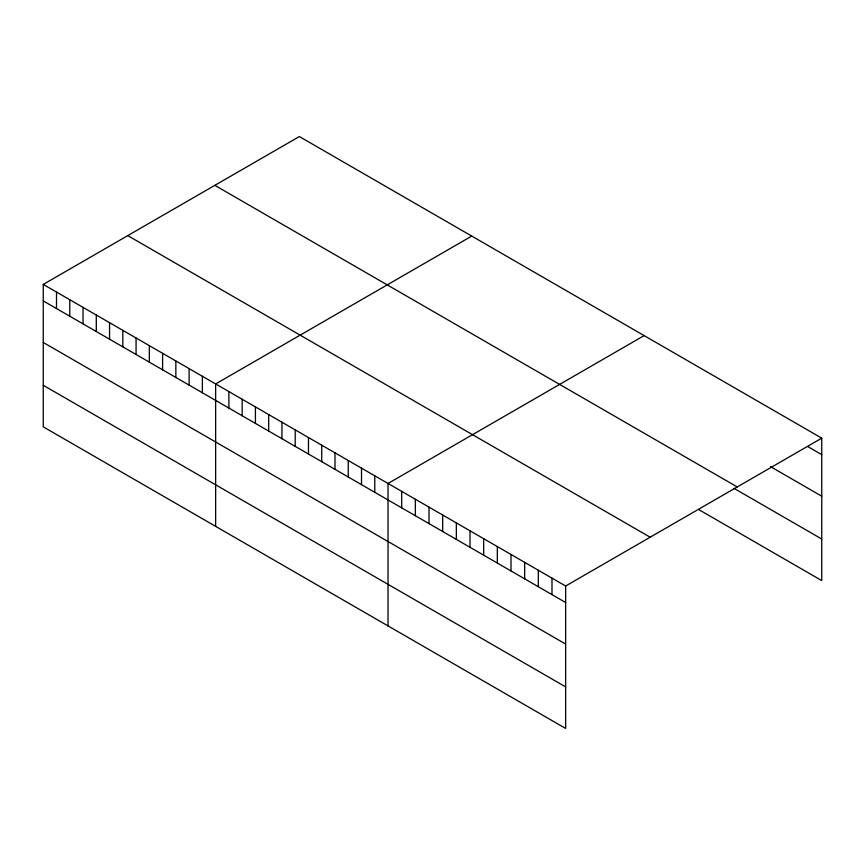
<?xml version="1.0" encoding="UTF-8"?>
<svg xmlns="http://www.w3.org/2000/svg" width="865" height="865" viewBox="0 0 865 865"><rect width="100%" height="100%" fill="white"/><g stroke="black" fill="none" stroke-linecap="round" stroke-linejoin="round"><path stroke-width="1.3" d="M43.25 284.412L565.645 586.016L565.645 728.449L43.25 426.845L43.25 284.412L299.355 136.551L821.75 438.155L821.75 580.588L698.79 509.593M471.749 236.08L215.644 383.941L215.644 526.374M644.133 335.609L388.028 483.47L388.028 625.903M565.645 586.016L821.75 438.155M808.083 446.762L821.75 454.644M770.51 466.624L821.75 496.207M214.844 185.348L737.24 486.952M734.082 488.411L821.75 539.025M127.761 235.615L650.156 537.219M43.25 300.901L565.645 602.505M43.25 342.464L565.645 644.068M43.25 385.282L565.645 686.886M551.989 578.123L551.989 594.623M538.322 570.24L538.322 586.73M524.655 562.347L524.655 578.847M510.999 554.465L510.999 570.954M497.332 546.572L497.332 563.072M483.676 538.69L483.676 555.179M470.009 530.796L470.009 547.296M456.342 522.914L456.342 539.403M442.685 515.021L442.685 531.521M429.018 507.139L429.018 523.628M415.362 499.246L415.362 515.745M401.695 491.363L401.695 507.852M374.772 475.815L374.772 492.304M361.505 468.16L361.505 484.649M348.249 460.504L348.249 476.993M334.993 452.849L334.993 469.338M321.726 445.194L321.726 461.683M308.47 437.539L308.47 454.028M295.203 429.883L295.203 446.372M281.947 422.217L281.947 438.717M268.68 414.562L268.68 431.062M255.424 406.907L255.424 423.407M242.168 399.252L242.168 415.751M228.901 391.596L228.901 408.096M202.378 376.286L202.378 392.775M189.121 368.631L189.121 385.12M175.855 360.975L175.855 377.464M162.598 353.32L162.598 369.809M149.331 345.665L149.331 362.154M136.075 338.01L136.075 354.499M122.819 330.354L122.819 346.843M109.552 322.688L109.552 339.188M96.296 315.033L96.296 331.533M83.029 307.378L83.029 323.878M69.773 299.723L69.773 316.222M56.506 292.067L56.506 308.567"/></g></svg>
